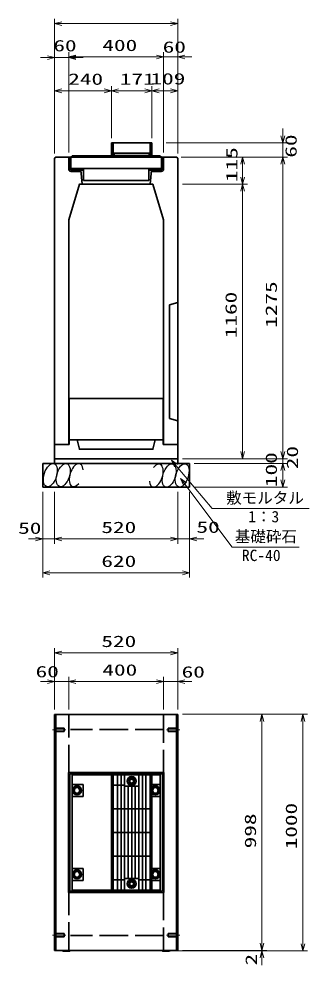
# Model space of a CAD drawing. Units: millimetres on the paper. Extents: x 0 to 841, y 0 to 594.
# Drawn here: x 600.5 to 661.8, y 273.7 to 473.6 of the extents above; entities that cross this region are included whole.
import ezdxf
from ezdxf.enums import TextEntityAlignment as Align

# ---------------------------------------------------------------- set-up
doc = ezdxf.new("R2010")
doc.units = ezdxf.units.MM
doc.linetypes.add('DASHED', pattern=[7.5, 6, -1.5])
doc.linetypes.add('USER2', pattern=[18.5, 12, -1.5, 3.5, -1.5])
for name, color, linetype, lineweight in [('D-BMK（構造物基準線）', 2, 'USER2', 18), ('D-STR-DIM（寸法）', 7, 'Continuous', 13), ('D-STR-HTXT(均しCON-旗)', 7, 'Continuous', 13), ('D-STR-HTXT(基礎砕石-旗)', 7, 'Continuous', 13), ('D-STR-STRF(グリ)', 7, 'Continuous', 25), ('D-STR（構造物）', 1, 'Continuous', 35)]:
    doc.layers.add(name, color=color, linetype=linetype, lineweight=lineweight)
doc.styles.add('ＭＳ ゴシック', font='')
doc.styles.get('ＭＳ ゴシック').set_extended_font_data('MS Gothic')

# ---------------------------------------------------------------- blocks, each defined once
blk = doc.blocks.new('_Open30')
at = {"color": 7, "linetype": 'Continuous', "lineweight": 13}
for p, q in [((-1, 0.2679), (0, 0)), ((0, 0), (-1, -0.2679)), ((0, 0), (-1, 0))]:
    blk.add_line(p, q, dxfattribs=at)

msp = doc.modelspace()

# ---------------------------------------------------------------- linework, layer by layer
at = {"layer": 'D-BMK（構造物基準線）'}
for p, q in [((607.606, 323.411), (610.455, 323.411)), ((634.53, 323.411), (631.68, 323.411)), ((607.606, 280.011), (610.455, 280.011)), ((634.53, 280.011), (631.68, 280.011))]:
    msp.add_line(p, q, dxfattribs=at)
at = {"layer": 'D-STR-DIM（寸法）'}
for p, q in [((608.068, 463.847), (608.068, 473.618)), ((609.568, 472.618), (632.568, 472.618)), ((634.068, 463.847), (634.068, 473.618)), ((608.068, 445.194), (608.068, 466.447)), ((611.068, 445.384), (611.068, 466.577)), ((611.068, 445.384), (611.068, 466.447)), ((631.068, 445.384), (631.068, 466.577)), ((631.068, 445.384), (631.068, 466.577)), ((634.068, 445.191), (634.068, 466.577)), ((606.568, 465.447), (605.068, 465.447)), ((608.068, 465.447), (611.068, 465.447)), ((612.568, 465.577), (629.568, 465.577)), ((612.568, 465.447), (614.068, 465.447)), ((629.568, 465.577), (628.068, 465.577)), ((631.068, 465.577), (634.068, 465.577)), ((635.568, 465.577), (637.068, 465.577)), ((608.068, 445.194), (608.068, 459.436)), ((609.568, 458.436), (618.568, 458.436)), ((620.068, 448.439), (620.068, 459.436)), ((620.068, 448.439), (620.068, 459.436)), ((621.568, 458.436), (627.118, 458.436)), ((628.618, 448.439), (628.618, 459.436)), ((628.618, 448.439), (628.618, 459.436)), ((630.118, 458.436), (632.569, 458.436)), ((634.069, 445.194), (634.069, 459.436)), ((656.271, 448.939), (656.271, 450.439)), ((631.619, 447.439), (657.271, 447.439)), ((656.271, 444.439), (656.271, 447.439)), ((634.819, 444.439), (657.271, 444.439)), ((634.819, 444.439), (648.773, 444.439)), ((635.819, 444.439), (657.271, 444.439)), ((647.773, 440.191), (647.773, 442.939)), ((656.271, 382.191), (656.271, 442.939)), ((656.271, 442.939), (656.271, 441.439)), ((635.069, 438.691), (648.773, 438.691)), ((635.069, 438.691), (648.773, 438.691)), ((647.773, 382.191), (647.773, 437.191)), ((656.271, 382.191), (656.271, 383.691)), ((635.069, 380.691), (657.271, 380.691)), ((635.069, 380.691), (648.773, 380.691)), ((635.069, 380.691), (657.271, 380.691)), ((656.271, 379.691), (656.271, 380.691)), ((637.569, 379.691), (657.271, 379.691)), ((637.569, 379.691), (657.271, 379.691)), ((656.271, 376.191), (656.271, 378.191)), ((656.271, 378.191), (656.271, 376.691)), ((637.569, 374.691), (657.271, 374.691)), ((605.568, 373.691), (605.568, 362.724)), ((605.568, 372.691), (605.568, 355.567)), ((608.068, 373.691), (608.068, 362.724)), ((608.068, 373.691), (608.068, 362.724)), ((634.069, 373.691), (634.069, 362.724)), ((634.069, 372.691), (634.069, 362.724)), ((636.569, 373.691), (636.569, 362.724)), ((636.569, 372.691), (636.569, 355.567)), ((604.068, 363.724), (602.568, 363.724)), ((605.568, 363.724), (608.068, 363.724)), ((609.568, 363.724), (632.569, 363.724)), ((609.568, 363.724), (611.068, 363.724)), ((632.569, 363.724), (631.069, 363.724)), ((634.069, 363.724), (636.569, 363.724)), ((638.069, 363.724), (639.569, 363.724)), ((607.068, 356.567), (635.069, 356.567)), ((608.068, 327.661), (608.068, 340.638)), ((634.068, 334.618), (634.068, 340.638)), ((609.568, 339.638), (632.568, 339.638)), ((608.068, 327.661), (608.068, 334.588)), ((611.068, 327.661), (611.068, 334.588)), ((611.068, 327.713), (611.068, 334.588)), ((631.068, 327.691), (631.068, 334.588)), ((631.068, 327.691), (631.068, 334.588)), ((634.068, 327.661), (634.068, 334.588)), ((606.568, 333.588), (605.068, 333.588)), ((608.068, 333.588), (611.068, 333.588)), ((612.568, 333.588), (629.568, 333.588)), ((612.568, 333.588), (614.068, 333.588)), ((629.568, 333.588), (628.068, 333.588)), ((631.068, 333.588), (634.068, 333.588)), ((635.568, 333.588), (637.068, 333.588)), ((635.068, 326.691), (652.856, 326.691)), ((652.856, 326.691), (661.496, 326.691)), ((651.856, 278.291), (651.856, 325.191)), ((660.496, 278.191), (660.496, 325.191)), ((651.856, 278.291), (651.856, 279.791)), ((633.818, 276.691), (652.856, 276.691)), ((635.068, 276.791), (652.856, 276.791)), ((635.068, 276.791), (652.856, 276.791)), ((650.419, 276.691), (661.496, 276.691)), ((651.856, 276.791), (651.856, 276.691)), ((651.856, 275.191), (651.856, 273.691))]:
    msp.add_line(p, q, dxfattribs=at)
at = {"layer": 'D-STR-HTXT(均しCON-旗)'}
msp.add_lwpolyline([(661.796, 370.177), (641.353, 370.177), (633.705, 379.216)], dxfattribs=at)
at = {"layer": 'D-STR-HTXT(基礎砕石-旗)'}
msp.add_lwpolyline([(659.69, 361.994), (645.587, 361.994), (635.583, 375.32)], dxfattribs=at)
at = {"layer": 'D-STR-STRF(グリ)'}
for centre, major_axis in [((607.163, 377.214), (0.79, 2.421)), ((609.884, 377.214), (0.79, 2.421)), ((632.273, 377.133), (-0.771, -2.427)), ((634.994, 377.155), (-0.771, -2.427))]:
    msp.add_ellipse(centre, major_axis=major_axis, ratio=0.5139, dxfattribs=at)
for centre, major_axis in [((612.625, 377.214), (0.79, 2.421)), ((629.532, 377.112), (-0.771, -2.427))]:
    msp.add_ellipse(centre, major_axis=major_axis, ratio=0.5139, start_param=5.3575563, end_param=10.3750652, dxfattribs=at)
at = {"layer": 'D-STR（構造物）'}
for p, q in [((620.368, 447.439), (620.068, 447.439)), ((620.068, 447.439), (620.068, 444.489)), ((620.368, 447.439), (620.368, 444.489)), ((628.218, 447.439), (620.468, 447.439)), ((620.468, 447.439), (620.468, 445.239)), ((628.218, 445.239), (628.218, 447.439)), ((628.318, 447.439), (628.318, 444.489)), ((628.618, 447.439), (628.318, 447.439)), ((628.618, 444.489), (628.618, 447.439)), ((608.318, 444.439), (608.068, 444.194)), ((608.068, 444.194), (608.068, 383.691)), ((608.318, 444.439), (633.819, 444.439)), ((611.068, 444.439), (611.068, 441.889)), ((611.368, 441.889), (611.368, 444.439)), ((611.523, 444.489), (630.623, 444.489)), ((611.523, 441.989), (611.523, 444.489)), ((611.748, 444.714), (611.748, 444.489)), ((620.068, 444.714), (611.748, 444.714)), ((628.318, 444.789), (620.368, 444.789)), ((628.218, 445.239), (620.468, 445.239)), ((620.618, 444.789), (620.618, 445.239)), ((628.068, 445.239), (628.068, 444.789)), ((630.388, 444.714), (628.618, 444.714)), ((630.388, 444.489), (630.388, 444.714)), ((630.623, 444.489), (630.623, 441.989)), ((630.768, 444.439), (630.768, 441.889)), ((631.068, 441.884), (631.068, 444.439)), ((633.819, 444.439), (634.069, 444.194)), ((634.069, 444.194), (634.069, 383.691)), ((630.623, 441.989), (611.523, 441.989)), ((611.748, 441.989), (611.748, 441.689)), ((613.948, 441.689), (613.948, 441.989)), ((614.198, 441.989), (614.198, 439.489)), ((627.938, 439.489), (627.938, 441.989)), ((628.198, 441.989), (628.198, 441.689)), ((630.398, 441.689), (630.398, 441.989)), ((611.568, 441.689), (613.948, 441.689)), ((613.568, 441.389), (611.568, 441.389)), ((613.568, 441.689), (613.568, 441.389)), ((613.637, 441.689), (613.868, 438.691)), ((630.568, 441.689), (628.198, 441.689)), ((628.499, 441.689), (628.268, 438.691)), ((628.568, 441.689), (628.568, 441.389)), ((628.568, 441.389), (630.568, 441.389)), ((614.198, 439.489), (627.938, 439.489)), ((631.069, 431.185), (628.817, 438.691)), ((611.068, 431.185), (611.068, 383.691)), ((631.069, 431.185), (631.069, 383.691)), ((632.319, 413.191), (634.069, 413.691)), ((632.319, 389.191), (632.319, 413.191)), ((611.143, 393.441), (611.143, 383.691)), ((632.319, 389.191), (634.069, 388.691)), ((611.143, 384.691), (630.994, 384.691)), ((611.068, 383.691), (608.068, 383.691)), ((621.068, 382.691), (628.819, 382.691)), ((634.069, 383.691), (630.994, 383.691)), ((634.069, 383.691), (631.069, 383.691)), ((634.069, 379.691), (634.069, 383.691)), ((608.068, 380.691), (634.069, 380.691)), ((605.568, 379.691), (636.569, 379.691)), ((605.568, 379.691), (605.568, 374.691)), ((636.569, 379.691), (636.569, 374.691)), ((605.568, 374.691), (636.569, 374.691)), ((608.068, 326.661), (634.068, 326.661)), ((608.068, 276.761), (608.068, 326.661)), ((608.318, 276.761), (608.318, 326.661)), ((633.818, 326.661), (633.818, 276.761)), ((634.068, 326.661), (634.068, 276.761)), ((611.018, 289.036), (611.018, 314.386)), ((611.018, 314.386), (631.118, 314.386)), ((611.318, 289.336), (611.318, 314.086)), ((611.318, 314.086), (630.818, 314.086)), ((611.748, 289.536), (611.748, 313.886)), ((611.748, 313.886), (620.068, 313.886)), ((620.068, 289.036), (620.068, 314.386)), ((620.368, 289.036), (620.368, 314.386)), ((620.468, 313.886), (620.468, 289.536)), ((628.218, 313.886), (620.468, 313.886)), ((621.343, 313.886), (621.343, 289.536)), ((622.093, 289.536), (622.093, 313.886)), ((622.843, 313.886), (622.843, 289.536)), ((625.843, 313.886), (625.843, 289.536)), ((626.593, 289.536), (626.593, 313.886)), ((627.343, 313.886), (627.343, 289.536)), ((628.218, 289.536), (628.218, 313.886)), ((628.318, 289.036), (628.318, 314.386)), ((628.618, 314.386), (628.618, 289.036)), ((630.388, 313.886), (628.618, 313.886)), ((630.388, 313.886), (630.388, 289.536)), ((630.388, 311.836), (630.388, 313.886)), ((630.818, 314.086), (630.818, 289.336)), ((631.118, 314.386), (631.118, 289.036)), ((623.65, 312.561), (623.996, 313.161)), ((623.996, 311.961), (623.65, 312.561)), ((623.996, 313.161), (624.689, 313.161)), ((624.689, 311.961), (623.996, 311.961)), ((624.689, 313.161), (625.035, 312.561)), ((625.035, 312.561), (624.689, 311.961)), ((611.748, 311.836), (614.098, 311.836)), ((612.446, 311.186), (612.1, 310.586)), ((612.1, 310.586), (612.446, 309.986)), ((613.139, 311.186), (612.446, 311.186)), ((612.446, 309.986), (613.139, 309.986)), ((613.485, 310.586), (613.139, 311.186)), ((613.139, 309.986), (613.485, 310.586)), ((614.098, 311.836), (614.098, 309.336)), ((620.468, 311.711), (622.843, 311.711)), ((622.843, 311.461), (625.843, 311.461)), ((623.593, 291.961), (623.593, 311.461)), ((624.343, 291.961), (624.343, 311.461)), ((625.093, 311.461), (625.093, 291.961)), ((628.618, 311.836), (630.388, 311.836)), ((628.65, 310.586), (628.996, 311.186)), ((628.996, 309.986), (628.65, 310.586)), ((628.996, 311.186), (629.689, 311.186)), ((629.689, 309.986), (628.996, 309.986)), ((629.689, 311.186), (630.036, 310.586)), ((630.036, 310.586), (629.689, 309.986)), ((614.098, 309.336), (611.748, 309.336)), ((628.618, 309.336), (630.388, 309.336)), ((630.388, 309.336), (630.388, 294.086)), ((630.388, 309.336), (630.388, 294.086)), ((628.218, 306.711), (620.468, 306.711)), ((620.468, 301.711), (628.218, 301.711)), ((628.218, 296.711), (620.468, 296.711)), ((614.098, 294.086), (611.748, 294.086)), ((614.098, 291.586), (614.098, 294.086)), ((630.388, 294.086), (628.618, 294.086)), ((612.446, 293.436), (612.1, 292.836)), ((612.1, 292.836), (612.446, 292.236)), ((613.139, 293.436), (612.446, 293.436)), ((612.446, 292.236), (613.139, 292.236)), ((613.485, 292.836), (613.139, 293.436)), ((613.139, 292.236), (613.485, 292.836)), ((622.843, 291.961), (625.843, 291.961)), ((628.65, 292.836), (628.996, 293.436)), ((628.996, 292.236), (628.65, 292.836)), ((628.996, 293.436), (629.689, 293.436)), ((629.689, 292.236), (628.996, 292.236)), ((629.689, 293.436), (630.036, 292.836)), ((630.036, 292.836), (629.689, 292.236)), ((614.098, 291.586), (611.748, 291.586)), ((620.468, 291.711), (622.843, 291.711)), ((623.65, 290.861), (623.996, 291.461)), ((623.996, 290.261), (623.65, 290.861)), ((623.996, 291.461), (624.689, 291.461)), ((624.689, 290.261), (623.996, 290.261)), ((624.689, 291.461), (625.035, 290.861)), ((625.035, 290.861), (624.689, 290.261)), ((625.843, 291.711), (628.218, 291.711)), ((628.618, 291.586), (630.388, 291.586)), ((631.118, 289.036), (611.018, 289.036)), ((630.818, 289.336), (611.318, 289.336)), ((611.748, 289.536), (620.068, 289.536)), ((628.218, 289.536), (620.468, 289.536)), ((630.388, 289.536), (628.618, 289.536)), ((634.068, 276.761), (608.068, 276.761)), ((609.818, 276.661), (609.718, 276.761)), ((611.318, 276.661), (609.818, 276.661)), ((611.318, 276.661), (611.418, 276.761)), ((630.818, 276.661), (630.718, 276.761)), ((630.818, 276.661), (632.318, 276.661)), ((632.318, 276.661), (632.418, 276.761))]:
    msp.add_line(p, q, dxfattribs=at)
at = {"layer": 'D-STR（構造物）', "linetype": 'DASHED'}
for p, q in [((611.068, 276.761), (611.068, 326.661)), ((631.068, 326.661), (631.068, 276.761)), ((608.068, 323.761), (610.068, 323.761)), ((608.068, 323.061), (610.068, 323.061)), ((610.068, 323.061), (610.068, 323.761)), ((631.068, 323.479), (611.418, 323.479)), ((634.068, 323.761), (632.068, 323.761)), ((632.068, 323.061), (632.068, 323.761)), ((634.068, 323.061), (632.068, 323.061)), ((608.068, 280.361), (610.068, 280.361)), ((610.068, 280.361), (610.068, 279.661)), ((631.068, 279.942), (611.418, 279.942)), ((634.068, 280.361), (632.068, 280.361)), ((632.068, 280.361), (632.068, 279.661)), ((608.068, 279.661), (610.068, 279.661)), ((634.068, 279.661), (632.068, 279.661))]:
    msp.add_line(p, q, dxfattribs=at)
at = {"layer": 'D-STR（構造物）'}
for points in [[(611.068, 431.185), (613.32, 438.691), (628.817, 438.691)], [(611.143, 393.441), (630.994, 393.441), (630.994, 383.691)], [(621.068, 382.691), (613.318, 382.691), (612.818, 384.691)], [(621.068, 382.691), (628.819, 382.691), (629.319, 384.691)], [(608.068, 379.691), (608.068, 383.691), (611.143, 383.691)]]:
    msp.add_lwpolyline(points, dxfattribs=at)
for centre, radius in [((624.343, 312.561), 0.95), ((624.343, 312.561), 0.6), ((624.343, 312.561), 0.4), ((612.793, 310.586), 0.95), ((612.843, 310.586), 0.725), ((612.793, 310.586), 0.6), ((629.343, 310.586), 0.95), ((629.293, 310.586), 0.725), ((629.343, 310.586), 0.6), ((612.793, 292.836), 0.95), ((612.843, 292.836), 0.725), ((612.793, 292.836), 0.6), ((629.343, 292.836), 0.95), ((629.293, 292.836), 0.725), ((629.343, 292.836), 0.6), ((624.343, 290.861), 0.95), ((624.343, 290.861), 0.6), ((624.343, 290.861), 0.4)]:
    msp.add_circle(centre, radius, dxfattribs=at)
for centre, radius, start, end in [((611.568, 441.889), 0.5, 180, 270), ((611.568, 441.889), 0.2, 180, 270), ((630.568, 441.889), 0.2, 270, 0), ((630.568, 441.889), 0.5, 270, 359.42699)]:
    msp.add_arc(centre, radius, start, end, dxfattribs=at)

# ---------------------------------------------------------------- block references
at = {"layer": 'D-STR-DIM（寸法）', "xscale": 1.5, "yscale": 1.5}
for p, rotation in [((608.068, 472.618), 180), ((611.068, 465.577), 180), ((611.068, 465.447), 180), ((634.068, 465.577), 180), ((608.068, 458.436), 180), ((620.068, 458.436), 180), ((628.618, 458.436), 180), ((656.271, 447.439), 270), ((647.773, 444.439), 90), ((656.271, 444.439), 90), ((656.271, 444.439), 90), ((647.773, 438.691), 270), ((647.773, 438.691), 90), ((647.773, 380.691), 270), ((656.271, 380.691), 270), ((656.271, 380.691), 270), ((656.271, 379.691), 90), ((656.271, 379.691), 90), ((656.271, 374.691), 270), ((608.068, 363.724), 180), ((608.068, 363.724), 180), ((636.569, 363.724), 180), ((605.568, 356.567), 180), ((608.068, 339.638), 180), ((611.068, 333.588), 180), ((611.068, 333.588), 180), ((634.068, 333.588), 180), ((651.856, 326.691), 90), ((660.496, 326.691), 90), ((651.856, 276.791), 270), ((651.856, 276.791), 270), ((660.496, 276.691), 270), ((651.856, 276.691), 90)]:
    msp.add_blockref('_Open30', p, dxfattribs=dict(at, rotation=rotation))
for p in [(634.068, 472.618), (608.068, 465.447), (631.068, 465.577), (631.068, 465.577), (620.068, 458.436), (628.618, 458.436), (634.069, 458.436), (605.568, 363.724), (634.069, 363.724), (634.069, 363.724), (636.569, 356.567), (634.068, 339.638), (608.068, 333.588), (631.068, 333.588), (631.068, 333.588)]:
    msp.add_blockref('_Open30', p, dxfattribs=at)
at = {"layer": 'D-STR-HTXT(均しCON-旗)', "xscale": 1.5, "yscale": 1.5, "rotation": 130.23516}
msp.add_blockref('_Open30', (632.736, 380.361), dxfattribs=at)
at = {"layer": 'D-STR-HTXT(基礎砕石-旗)', "xscale": 1.5, "yscale": 1.5, "rotation": 126.89552}
msp.add_blockref('_Open30', (634.682, 376.52), dxfattribs=at)

# ---------------------------------------------------------------- texts
at = {"layer": 'D-STR-DIM（寸法）', "style": 'ＭＳ ゴシック', "width": 1.5}
for s, p in [('60', (607.804, 466.047)), ('400', (618.152, 466.115)), ('60', (630.888, 465.758)), ('240', (610.943, 458.973)), ('171', (621.843, 458.973)), ('109', (628.314, 459.045)), ('50', (600.371, 364.091)), ('520', (617.943, 364.261)), ('50', (638.021, 364.299)), ('620', (617.943, 357.104)), ('520', (617.943, 340.175)), ('60', (604.053, 333.776)), ('400', (618.151, 334.125)), ('60', (634.887, 333.712))]:
    msp.add_text(s, height=2.405, dxfattribs=at).set_placement(p, align=Align.BOTTOM_LEFT)
for s, p in [('60', (659.902, 444.296)), ('115', (647.398, 439.148)), ('1275', (655.734, 408.352)), ('1160', (647.236, 406.149)), ('20', (660.186, 378.472)), ('100', (655.734, 374.691)), ('1000', (659.959, 298.149)), ('998', (651.319, 298.366)), ('2', (651.494, 273.603))]:
    msp.add_text(s, height=2.405, rotation=90, dxfattribs=at).set_placement(p, align=Align.BOTTOM_LEFT)
at = {"layer": 'D-STR-HTXT(均しCON-旗)', "style": 'ＭＳ ゴシック'}
for s, p in [('敷モルタル', (644.295, 370.498)), ('1：3', (648.942, 366.526))]:
    msp.add_text(s, height=2.405, dxfattribs=at).set_placement(p, align=Align.BOTTOM_LEFT)
at = {"layer": 'D-STR-HTXT(基礎砕石-旗)', "style": 'ＭＳ ゴシック'}
for s, p in [('基礎砕石', (646.122, 362.328)), ('RC-40', (647.61, 358.343))]:
    msp.add_text(s, height=2.405, dxfattribs=at).set_placement(p, align=Align.BOTTOM_LEFT)

doc.saveas('drawing.dxf')
